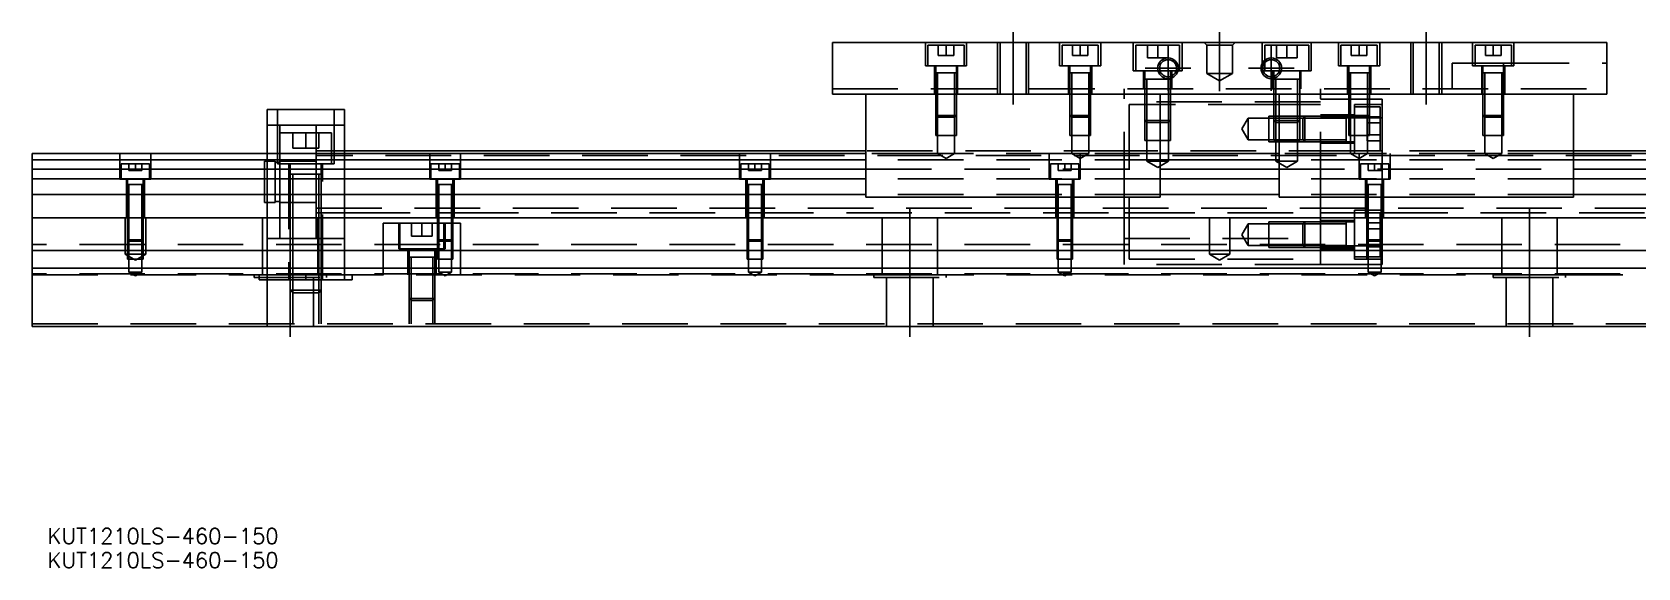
# Model space of a CAD drawing. Extents: x -12 to 640, y -269 to 102.
# Drawn here: x 0 to 311, y -269.3 to -165.6 of the extents above; entities that cross this region are included whole.
import ezdxf

# ---------------------------------------------------------------- set-up
doc = ezdxf.new("R2010")
doc.units = 0
doc.linetypes.add('CENTER', pattern=[50.8, 31.75, -6.35, 6.35, -6.35])
doc.linetypes.add('DASHED', pattern=[19.05, 12.7, -6.35])
doc.layers.get('0').update_dxf_attribs({"linetype": 'CONTINUOUS'})
doc.layers.add('CENTER', color=1, linetype='CENTER')
doc.styles.get("Standard").update_dxf_attribs({"font": 'txt.shx', "height": 3, "bigfont": 'bigfont.shx'})

# ---------------------------------------------------------------- blocks, each defined once
blk = doc.blocks.new('*U2')
at = {"color": 7, "linetype": 'CONTINUOUS'}
blk.add_text('KUT1210LS-460-150', height=3, dxfattribs=at).set_placement((3, -269.33))
blk = doc.blocks.new('*U3')
at = {"color": 7, "linetype": 'CONTINUOUS'}
blk.add_text('KUT1210LS-460-150', height=3, dxfattribs=at).set_placement((3, -264.66))

msp = doc.modelspace()

# ---------------------------------------------------------------- linework, layer by layer
at = {"color": 7, "linetype": 'CONTINUOUS'}
for p, q in [((155, -167.55), (305, -167.55)), ((155, -167.55), (155, -177.55)), ((305, -167.55), (305, -177.55)), ((155, -177.55), (305, -177.55)), ((161.5, -197.55), (161.5, -177.55)), ((218.5, -197.55), (218.5, -177.55)), ((241.5, -197.55), (241.5, -177.55)), ((298.5, -197.55), (298.5, -177.55)), ((45.5, -180.55), (45.5, -189.05)), ((45.5, -180.55), (60.5, -180.55)), ((60.5, -180.55), (60.5, -189.05)), ((161.5, -189.05), (0, -189.05)), ((0, -189.05), (0, -190.3)), ((161.5, -188.55), (60.5, -188.55)), ((241.5, -189.05), (218.5, -189.05)), ((405, -188.55), (298.5, -188.55)), ((460, -189.05), (298.5, -189.05)), ((161.5, -190.3), (0, -190.3)), ((0, -190.3), (0, -192.08)), ((0, -192.08), (161.5, -192.08)), ((0, -192.08), (0, -193.97)), ((241.5, -190.3), (218.5, -190.3)), ((218.5, -192.08), (241.5, -192.08)), ((460, -190.3), (298.5, -190.3)), ((298.5, -192.08), (460, -192.08)), ((161.5, -193.97), (0, -193.97)), ((0, -193.97), (0, -197.03)), ((241.5, -193.97), (218.5, -193.97)), ((460, -193.97), (298.5, -193.97)), ((0, -197.03), (0, -201.55)), ((161.5, -197.03), (0, -197.03)), ((161.5, -197.55), (218.5, -197.55)), ((241.5, -197.03), (218.5, -197.03)), ((241.5, -197.55), (298.5, -197.55)), ((460, -197.03), (298.5, -197.03)), ((0, -207.85), (0, -201.55)), ((0, -201.55), (460, -201.55)), ((460, -207.85), (0, -207.85)), ((0, -211.25), (0, -207.85)), ((460, -211.25), (0, -211.25)), ((0, -222.55), (0, -211.25)), ((0, -222.55), (460, -222.55))]:
    msp.add_line(p, q, dxfattribs=at)
at = {"color": 3, "linetype": 'DASHED'}
for p, q in [((173, -167.55), (173, -172.05)), ((181, -172.05), (181, -167.55)), ((187, -167.55), (187, -177.55)), ((187.5, -167.55), (187.5, -177.55)), ((192.5, -177.55), (192.5, -167.55)), ((193, -177.55), (193, -167.55)), ((199, -167.55), (199, -172.05)), ((207, -172.05), (207, -167.55)), ((213.25, -167.55), (213.25, -173.05)), ((222.75, -173.05), (222.75, -167.55)), ((227.5, -168.05), (227, -167.55)), ((232.5, -168.05), (233, -167.55)), ((238.25, -167.55), (238.25, -173.05)), ((247.75, -173.05), (247.75, -167.55)), ((253, -167.55), (253, -172.05)), ((261, -172.05), (261, -167.55)), ((267, -167.55), (267, -177.55)), ((267.5, -167.55), (267.5, -177.55)), ((272.5, -177.55), (272.5, -167.55)), ((273, -177.55), (273, -167.55)), ((279, -167.55), (279, -172.05)), ((287, -172.05), (287, -167.55)), ((180.5, -168.05), (173.5, -168.05)), ((173.5, -168.05), (173.5, -172.05)), ((175.5, -168.05), (175.5, -170.05)), ((175.5, -170.05), (177, -170.05)), ((177, -168.05), (177, -170.05)), ((177, -170.05), (178.5, -170.05)), ((178.5, -168.05), (178.5, -170.05)), ((180.5, -172.05), (180.5, -168.05)), ((206.5, -168.05), (199.5, -168.05)), ((199.5, -168.05), (199.5, -172.05)), ((201.5, -168.05), (201.5, -170.05)), ((201.5, -170.05), (203, -170.05)), ((203, -168.05), (203, -170.05)), ((203, -170.05), (204.5, -170.05)), ((204.5, -168.05), (204.5, -170.05)), ((206.5, -172.05), (206.5, -168.05)), ((222.25, -168.05), (213.75, -168.05)), ((213.75, -168.05), (213.75, -173.05)), ((216, -168.05), (216, -170.55)), ((216, -170.55), (218, -170.55)), ((218, -168.05), (218, -170.55)), ((218, -170.55), (220, -170.55)), ((220, -168.05), (220, -170.55)), ((222.25, -173.05), (222.25, -168.05)), ((227.5, -168.05), (227.5, -173.55)), ((227.5, -168.05), (232.5, -168.05)), ((232.5, -173.55), (232.5, -168.05)), ((247.25, -168.05), (238.75, -168.05)), ((238.75, -168.05), (238.75, -170.99)), ((238.75, -170.99), (238.75, -171.47)), ((241, -168.05), (241, -170.55)), ((241, -170.55), (243, -170.55)), ((243, -168.05), (243, -170.55)), ((243, -170.55), (245, -170.55)), ((245, -168.05), (245, -170.55)), ((247.25, -173.05), (247.25, -168.05)), ((260.5, -168.05), (253.5, -168.05)), ((253.5, -168.05), (253.5, -172.05)), ((255.5, -168.05), (255.5, -170.05)), ((255.5, -170.05), (257, -170.05)), ((257, -168.05), (257, -170.05)), ((257, -170.05), (258.5, -170.05)), ((258.5, -168.05), (258.5, -170.05)), ((260.5, -172.05), (260.5, -168.05)), ((286.5, -168.05), (279.5, -168.05)), ((279.5, -168.05), (279.5, -172.05)), ((281.5, -168.05), (281.5, -170.05)), ((281.5, -170.05), (283, -170.05)), ((283, -168.05), (283, -170.05)), ((283, -170.05), (284.5, -170.05)), ((284.5, -168.05), (284.5, -170.05)), ((286.5, -172.05), (286.5, -168.05)), ((173, -172.05), (181, -172.05)), ((174.75, -172.05), (174.75, -177.55)), ((175, -172.05), (175, -173.45)), ((175, -173.44), (175, -173.45)), ((179, -173.45), (175, -173.45)), ((175, -173.45), (175, -177.55)), ((175, -173.45), (175, -173.46)), ((175.35, -173.45), (175.35, -177.55)), ((178.65, -177.55), (178.65, -173.45)), ((179, -173.45), (179, -172.05)), ((179, -177.55), (179, -173.45)), ((179.25, -177.55), (179.25, -172.05)), ((199, -172.05), (207, -172.05)), ((200.75, -172.05), (200.75, -177.55)), ((201, -172.05), (201, -173.45)), ((201, -173.44), (201, -173.45)), ((201, -173.45), (201.22, -173.45)), ((201.22, -173.45), (201, -173.45)), ((201, -173.45), (201, -173.46)), ((201, -173.45), (201, -177.55)), ((204.78, -173.45), (201.22, -173.45)), ((201.35, -173.45), (201.35, -177.55)), ((204.65, -177.55), (204.65, -173.45)), ((204.78, -173.45), (205, -173.45)), ((205, -173.45), (204.78, -173.45)), ((205, -173.45), (205, -172.05)), ((205, -173.45), (205, -173.44)), ((205, -173.46), (205, -173.45)), ((205, -177.55), (205, -173.45)), ((205.25, -177.55), (205.25, -172.05)), ((213.25, -173.05), (222.75, -173.05)), ((215.25, -173.05), (215.25, -176.55)), ((215.5, -173.05), (215.5, -174.65)), ((220.5, -174.12), (220.5, -173.05)), ((220.5, -174.49), (220.5, -174.12)), ((220.75, -176.55), (220.75, -173.05)), ((232.5, -173.55), (227.5, -173.55)), ((227.5, -173.55), (230, -174.99)), ((230, -174.99), (232.5, -173.55)), ((238.25, -173.05), (247.75, -173.05)), ((238.75, -171.47), (238.75, -173.05)), ((240.25, -173.05), (240.25, -176.55)), ((240.5, -173.05), (240.5, -174.12)), ((240.5, -174.12), (240.5, -174.49)), ((245.5, -174.65), (245.5, -173.05)), ((245.75, -176.55), (245.75, -173.05)), ((253, -172.05), (261, -172.05)), ((254.75, -172.05), (254.75, -177.55)), ((255, -172.05), (255, -173.45)), ((255, -173.44), (255, -173.45)), ((255, -173.45), (255.22, -173.45)), ((255.22, -173.45), (255, -173.45)), ((255, -173.45), (255, -173.46)), ((255, -173.45), (255, -177.55)), ((258.78, -173.45), (255.22, -173.45)), ((255.35, -173.45), (255.35, -177.55)), ((258.65, -177.55), (258.65, -173.45)), ((258.78, -173.45), (259, -173.45)), ((259, -173.45), (258.78, -173.45)), ((259, -173.45), (259, -172.05)), ((259, -173.45), (259, -173.44)), ((259, -173.46), (259, -173.45)), ((259, -177.55), (259, -173.45)), ((259.25, -177.55), (259.25, -172.05)), ((275, -171.55), (275, -176.55)), ((285, -171.55), (275, -171.55)), ((279, -172.05), (287, -172.05)), ((280.75, -172.05), (280.75, -177.55)), ((281, -172.05), (281, -173.45)), ((281, -173.44), (281, -173.45)), ((281, -173.45), (281.22, -173.45)), ((281.22, -173.45), (281, -173.45)), ((281, -173.45), (281, -173.46)), ((281, -173.45), (281, -177.55)), ((284.78, -173.45), (281.22, -173.45)), ((281.35, -173.45), (281.35, -177.55)), ((284.65, -177.55), (284.65, -173.45)), ((284.78, -173.45), (285, -173.45)), ((285, -173.45), (284.78, -173.45)), ((285, -171.55), (305, -171.55)), ((285, -172.05), (285, -171.55)), ((285, -171.55), (285, -172.05)), ((285, -173.45), (285, -172.05)), ((285, -173.45), (285, -173.44)), ((285, -173.46), (285, -173.45)), ((285, -177.55), (285, -173.45)), ((285.25, -177.55), (285.25, -172.05)), ((155, -176.55), (305, -176.55)), ((211.5, -177.55), (211.5, -176.55)), ((215.5, -174.65), (215.76, -174.65)), ((215.76, -174.65), (215.5, -174.65)), ((215.5, -174.65), (215.5, -174.66)), ((215.5, -174.65), (215.5, -174.65)), ((215.5, -174.65), (215.5, -176.55)), ((215.5, -176.55), (215.5, -177.55)), ((215.5, -176.55), (215.5, -177.55)), ((220.01, -174.65), (215.76, -174.65)), ((215.9, -174.65), (215.9, -176.55)), ((215.9, -176.55), (215.9, -177.55)), ((220.24, -174.65), (220.01, -174.65)), ((220.1, -176.55), (220.1, -174.65)), ((220.1, -177.55), (220.1, -176.55)), ((220.24, -174.65), (220.5, -174.65)), ((220.5, -174.65), (220.24, -174.65)), ((220.5, -174.65), (220.5, -174.49)), ((220.5, -174.66), (220.5, -174.65)), ((220.5, -176.55), (220.5, -174.65)), ((220.5, -174.65), (220.5, -174.65)), ((220.5, -177.55), (220.5, -176.55)), ((220.5, -177.55), (220.5, -176.55)), ((240.5, -174.49), (240.5, -174.65)), ((240.5, -174.65), (240.76, -174.65)), ((240.76, -174.65), (240.5, -174.65)), ((240.5, -174.65), (240.5, -174.66)), ((240.5, -174.65), (240.5, -174.65)), ((240.5, -174.65), (240.5, -176.55)), ((240.5, -176.55), (240.5, -177.55)), ((240.5, -176.55), (240.5, -177.55)), ((245.24, -174.65), (240.76, -174.65)), ((240.9, -174.65), (240.9, -176.55)), ((240.9, -176.55), (240.9, -177.55)), ((245.1, -176.55), (245.1, -174.65)), ((245.1, -177.55), (245.1, -176.55)), ((245.24, -174.65), (245.5, -174.65)), ((245.5, -174.65), (245.24, -174.65)), ((245.5, -174.66), (245.5, -174.65)), ((245.5, -176.55), (245.5, -174.65)), ((245.5, -174.65), (245.5, -174.65)), ((245.5, -177.55), (245.5, -176.55)), ((245.5, -177.55), (245.5, -176.55)), ((249.5, -177.55), (249.5, -176.55)), ((175, -177.55), (175, -181.7)), ((175, -177.55), (175, -181.7)), ((175.35, -177.55), (175.35, -182.05)), ((178.65, -182.05), (178.65, -177.55)), ((179, -181.7), (179, -177.55)), ((179, -181.7), (179, -177.55)), ((201, -177.55), (201, -181.7)), ((201, -177.55), (201, -181.7)), ((201.35, -177.55), (201.35, -182.05)), ((204.65, -182.05), (204.65, -177.55)), ((205, -181.7), (205, -177.55)), ((205, -181.7), (205, -177.55)), ((211.5, -197.55), (211.5, -177.55)), ((249.5, -179.05), (211.5, -179.05)), ((212.5, -179.55), (212.5, -197.55)), ((215.5, -179.55), (212.5, -179.55)), ((215.5, -177.55), (215.5, -182.65)), ((215.5, -177.55), (215.5, -182.65)), ((215.9, -179.55), (215.5, -179.55)), ((215.9, -177.55), (215.9, -183.05)), ((218.5, -179.55), (215.9, -179.55)), ((220.1, -179.55), (218.5, -179.55)), ((220.1, -183.05), (220.1, -177.55)), ((220.5, -179.55), (220.1, -179.55)), ((220.5, -182.65), (220.5, -177.55)), ((220.5, -182.65), (220.5, -177.55)), ((240.5, -179.55), (220.5, -179.55)), ((240.5, -177.55), (240.5, -182.65)), ((240.5, -177.55), (240.5, -182.65)), ((240.9, -179.55), (240.5, -179.55)), ((240.9, -177.55), (240.9, -183.05)), ((241.5, -179.55), (240.9, -179.55)), ((245.1, -179.55), (241.5, -179.55)), ((245.1, -183.05), (245.1, -177.55)), ((245.5, -179.55), (245.1, -179.55)), ((245.5, -182.65), (245.5, -177.55)), ((245.5, -182.65), (245.5, -177.55)), ((249.5, -179.55), (245.5, -179.55)), ((249.5, -197.55), (249.5, -177.55)), ((255, -178.55), (249.5, -178.55)), ((255, -177.55), (255, -181.7)), ((255, -177.55), (255, -181.7)), ((255.35, -178.55), (255, -178.55)), ((255.35, -177.55), (255.35, -182.05)), ((258.65, -178.55), (255.35, -178.55)), ((256.1, -179.55), (256.1, -189.05)), ((261.5, -179.55), (256.1, -179.55)), ((258.65, -180.05), (256.1, -180.05)), ((258.65, -182.05), (258.65, -177.55)), ((259, -178.55), (258.65, -178.55)), ((259, -180.05), (258.65, -180.05)), ((259, -181.7), (259, -177.55)), ((259, -181.7), (259, -177.55)), ((261.5, -178.55), (259, -178.55)), ((261.1, -180.05), (259, -180.05)), ((261.1, -188.55), (261.1, -180.05)), ((261.5, -178.55), (261.5, -182.18)), ((281, -177.55), (281, -181.7)), ((281, -177.55), (281, -181.7)), ((281.35, -177.55), (281.35, -182.05)), ((284.65, -182.05), (284.65, -177.55)), ((285, -181.7), (285, -177.55)), ((285, -181.7), (285, -177.55)), ((47.5, -180.55), (47.5, -191.05)), ((58.5, -191.05), (58.5, -180.55)), ((175, -181.7), (179, -181.7)), ((175, -181.7), (175, -185.55)), ((175, -181.7), (175.35, -182.05)), ((178.65, -182.05), (175.35, -182.05)), ((175.35, -182.05), (175.35, -185.55)), ((178.65, -182.05), (179, -181.7)), ((178.65, -185.55), (178.65, -182.05)), ((179, -185.55), (179, -181.7)), ((201, -181.7), (205, -181.7)), ((201, -181.7), (201, -185.55)), ((201, -181.7), (201.35, -182.05)), ((204.65, -182.05), (201.35, -182.05)), ((201.35, -182.05), (201.35, -185.55)), ((204.65, -182.05), (205, -181.7)), ((204.65, -185.55), (204.65, -182.05)), ((205, -185.55), (205, -181.7)), ((215.5, -182.65), (218.5, -182.65)), ((215.5, -182.65), (215.5, -186.55)), ((215.5, -182.65), (215.9, -183.05)), ((218.5, -183.05), (215.9, -183.05)), ((215.9, -183.05), (215.9, -186.55)), ((218.5, -182.65), (220.5, -182.65)), ((220.1, -183.05), (218.5, -183.05)), ((220.1, -183.05), (220.5, -182.65)), ((220.1, -186.55), (220.1, -183.05)), ((220.5, -186.55), (220.5, -182.65)), ((235.5, -182.2), (234.29, -184.3)), ((235.5, -186.4), (235.5, -182.2)), ((239.5, -182.2), (235.5, -182.2)), ((239.5, -181.8), (239.5, -186.8)), ((240.5, -181.8), (239.5, -181.8)), ((246.1, -182.2), (239.5, -182.2)), ((240.9, -181.8), (240.5, -181.8)), ((240.5, -182.65), (241.5, -182.65)), ((240.5, -182.65), (240.5, -186.55)), ((240.5, -182.65), (240.9, -183.05)), ((241.5, -181.8), (240.9, -181.8)), ((241.5, -183.05), (240.9, -183.05)), ((240.9, -183.05), (240.9, -186.55)), ((245.1, -181.8), (241.5, -181.8)), ((241.5, -182.65), (245.5, -182.65)), ((245.1, -183.05), (241.5, -183.05)), ((245.5, -181.8), (245.1, -181.8)), ((245.1, -183.05), (245.5, -182.65)), ((245.1, -186.55), (245.1, -183.05)), ((246.5, -181.8), (245.5, -181.8)), ((245.5, -186.55), (245.5, -182.65)), ((246.5, -181.8), (246.1, -182.2)), ((246.1, -186.4), (246.1, -182.2)), ((249.5, -182.2), (246.1, -182.2)), ((246.5, -181.8), (246.5, -186.8)), ((249.5, -181.8), (246.5, -181.8)), ((249.5, -181.8), (246.5, -181.8)), ((256.1, -181.55), (249.5, -181.55)), ((254.5, -181.8), (249.5, -181.8)), ((255, -182.18), (249.5, -182.18)), ((254.5, -182.2), (249.5, -182.2)), ((254.5, -182.2), (254.5, -181.8)), ((254.5, -182.06), (254.5, -181.8)), ((254.5, -181.8), (254.5, -182.06)), ((254.5, -182.06), (254.5, -181.8)), ((255, -181.8), (254.5, -181.8)), ((254.5, -184.15), (254.5, -182.06)), ((255, -181.7), (259, -181.7)), ((255, -181.7), (255, -185.55)), ((255, -181.7), (255.35, -182.05)), ((255.1, -181.8), (255, -181.8)), ((259, -182.18), (255, -182.18)), ((255.35, -181.8), (255.1, -181.8)), ((256.1, -181.8), (255.35, -181.8)), ((258.65, -182.05), (255.35, -182.05)), ((255.35, -182.05), (255.35, -185.55)), ((258.6, -181.99), (258.6, -183.15)), ((261.1, -181.99), (258.6, -181.99)), ((258.6, -183.15), (258.6, -185.45)), ((261.1, -183.15), (258.6, -183.15)), ((258.65, -182.05), (259, -181.7)), ((258.65, -185.55), (258.65, -182.05)), ((259, -185.55), (259, -181.7)), ((261.5, -182.18), (259, -182.18)), ((261.5, -182.18), (261.5, -207.85)), ((281, -181.7), (285, -181.7)), ((281, -181.7), (281, -185.55)), ((281, -181.7), (281.35, -182.05)), ((284.65, -182.05), (281.35, -182.05)), ((281.35, -182.05), (281.35, -185.55)), ((284.65, -182.05), (285, -181.7)), ((284.65, -185.55), (284.65, -182.05)), ((285, -185.55), (285, -181.7)), ((48, -183.55), (45.5, -183.55)), ((48, -185.05), (48, -183.55)), ((55, -183.55), (48, -183.55)), ((58, -185.05), (48, -185.05)), ((48, -185.05), (48, -189.05)), ((50.5, -185.05), (50.5, -188.05)), ((53, -185.05), (53, -188.05)), ((55, -185.05), (55, -183.55)), ((60.5, -183.55), (55, -183.55)), ((55, -189.05), (55, -185.05)), ((55.5, -185.05), (55.5, -188.05)), ((58, -189.05), (58, -185.05)), ((175, -185.55), (179, -185.55)), ((175.35, -185.55), (175.35, -189.05)), ((178.65, -189.05), (178.65, -185.55)), ((201, -185.55), (205, -185.55)), ((201.35, -185.55), (201.35, -189.05)), ((204.65, -189.05), (204.65, -185.55)), ((215.5, -186.55), (220.5, -186.55)), ((215.9, -186.55), (215.9, -190.55)), ((220.1, -190.55), (220.1, -186.55)), ((234.29, -184.3), (235.5, -186.4)), ((235.5, -186.4), (239.5, -186.4)), ((239.5, -186.4), (246.1, -186.4)), ((240.5, -186.55), (245.5, -186.55)), ((240.9, -186.55), (240.9, -190.55)), ((245.1, -190.55), (245.1, -186.55)), ((246.1, -186.4), (246.5, -186.8)), ((246.1, -186.4), (249.5, -186.4)), ((249.5, -186.4), (254.5, -186.4)), ((254.5, -186.54), (254.5, -184.15)), ((254.5, -186.8), (254.5, -186.4)), ((254.5, -186.8), (254.5, -186.54)), ((255, -185.55), (259, -185.55)), ((255.35, -185.55), (255.35, -189.05)), ((258.6, -185.45), (258.6, -186.61)), ((261.1, -185.45), (258.6, -185.45)), ((258.65, -189.05), (258.65, -185.55)), ((281, -185.55), (285, -185.55)), ((281.35, -185.55), (281.35, -189.05)), ((284.65, -189.05), (284.65, -185.55)), ((17, -189.05), (17, -194.05)), ((23, -194.05), (23, -189.05)), ((45.5, -189.05), (45.5, -201.55)), ((48, -189.05), (48, -191.05)), ((50.5, -188.05), (53, -188.05)), ((53, -188.05), (55.5, -188.05)), ((58, -188.55), (55, -188.55)), ((55, -191.05), (55, -189.05)), ((405, -189.43), (55, -189.43)), ((60.5, -188.55), (58, -188.55)), ((58, -191.05), (58, -189.05)), ((60.5, -189.05), (60.5, -201.55)), ((77, -189.05), (77, -194.05)), ((83, -194.05), (83, -189.05)), ((137, -189.05), (137, -194.05)), ((143, -194.05), (143, -189.05)), ((212.5, -188.55), (161.5, -188.55)), ((175.35, -189.05), (161.5, -189.05)), ((178.65, -189.05), (175.35, -189.05)), ((175.35, -189.05), (177, -190)), ((177, -190), (178.65, -189.05)), ((201.35, -189.05), (178.65, -189.05)), ((197, -189.05), (197, -194.05)), ((204.65, -189.05), (201.35, -189.05)), ((201.35, -189.05), (203, -190)), ((203, -190), (204.65, -189.05)), ((203, -194.05), (203, -189.05)), ((218.5, -189.05), (204.65, -189.05)), ((256.1, -188.55), (212.5, -188.55)), ((239.5, -186.8), (246.5, -186.8)), ((255.35, -189.05), (241.5, -189.05)), ((246.5, -186.8), (249.5, -186.8)), ((246.5, -186.8), (249.5, -186.8)), ((249.5, -186.8), (254.5, -186.8)), ((249.5, -187.05), (256.1, -187.05)), ((254.5, -186.8), (256.1, -186.8)), ((258.65, -189.05), (255.35, -189.05)), ((255.35, -189.05), (257, -190)), ((256.1, -188.55), (261.1, -188.55)), ((257, -190), (258.65, -189.05)), ((257, -189.05), (257, -194.05)), ((261.1, -186.61), (258.6, -186.61)), ((281.35, -189.05), (258.65, -189.05)), ((261.5, -188.55), (261.1, -188.55)), ((298.5, -188.55), (261.5, -188.55)), ((263, -194.05), (263, -189.05)), ((284.65, -189.05), (281.35, -189.05)), ((281.35, -189.05), (283, -190)), ((283, -190), (284.65, -189.05)), ((298.5, -189.05), (284.65, -189.05)), ((22.75, -191.05), (17.25, -191.05)), ((17.25, -191.05), (17.25, -194.05)), ((18.75, -191.05), (18.75, -192.35)), ((18.75, -192.35), (20, -192.35)), ((20, -191.05), (20, -192.35)), ((20, -192.35), (21.25, -192.35)), ((21.25, -191.05), (21.25, -192.35)), ((22.75, -194.05), (22.75, -191.05)), ((45, -194.55), (45, -190.55)), ((45.5, -190.55), (45, -190.55)), ((47.1, -190.55), (45.5, -190.55)), ((47.1, -194.55), (47.1, -190.55)), ((48, -190.75), (47.1, -190.75)), ((47.5, -191.05), (58.5, -191.05)), ((55, -190.55), (48, -190.55)), ((48, -194.55), (48, -191.05)), ((49.75, -191.05), (49.75, -213.55)), ((50, -191.05), (50, -193.05)), ((55, -193.05), (55, -191.05)), ((56, -193.05), (56, -191.05)), ((56.25, -213.55), (56.25, -191.05)), ((82.75, -191.05), (77.25, -191.05)), ((77.25, -191.05), (77.25, -194.05)), ((78.75, -191.05), (78.75, -192.35)), ((78.75, -192.35), (80, -192.35)), ((80, -191.05), (80, -192.35)), ((80, -192.35), (81.25, -192.35)), ((81.25, -191.05), (81.25, -192.35)), ((82.75, -194.05), (82.75, -191.05)), ((142.75, -191.05), (137.25, -191.05)), ((137.25, -191.05), (137.25, -194.05)), ((138.75, -191.05), (138.75, -192.35)), ((138.75, -192.35), (140, -192.35)), ((140, -191.05), (140, -192.35)), ((140, -192.35), (141.25, -192.35)), ((141.25, -191.05), (141.25, -192.35)), ((142.75, -194.05), (142.75, -191.05)), ((218.5, -190.3), (161.5, -190.3)), ((161.5, -192.08), (218.5, -192.08)), ((202.75, -191.05), (197.25, -191.05)), ((197.25, -191.05), (197.25, -194.05)), ((198.75, -191.05), (198.75, -192.35)), ((198.75, -192.35), (200, -192.35)), ((200, -191.05), (200, -192.35)), ((200, -192.35), (201.25, -192.35)), ((201.25, -191.05), (201.25, -192.35)), ((202.75, -194.05), (202.75, -191.05)), ((220.1, -190.55), (215.9, -190.55)), ((215.9, -190.55), (218, -191.76)), ((218, -191.76), (220.1, -190.55)), ((245.1, -190.55), (240.9, -190.55)), ((240.9, -190.55), (243, -191.76)), ((298.5, -190.3), (241.5, -190.3)), ((241.5, -192.08), (298.5, -192.08)), ((243, -191.76), (245.1, -190.55)), ((262.75, -191.05), (257.25, -191.05)), ((257.25, -191.05), (257.25, -194.05)), ((258.75, -191.05), (258.75, -192.35)), ((258.75, -192.35), (260, -192.35)), ((260, -191.05), (260, -192.35)), ((260, -192.35), (261.25, -192.35)), ((261.25, -191.05), (261.25, -192.35)), ((262.75, -194.05), (262.75, -191.05)), ((17, -194.05), (23, -194.05)), ((18.25, -194.05), (18.25, -201.55)), ((18.5, -194.05), (18.5, -195.05)), ((18.5, -195.04), (18.5, -195.05)), ((21.5, -195.05), (18.5, -195.05)), ((18.5, -195.05), (18.5, -195.06)), ((18.5, -195.05), (18.5, -201.55)), ((18.75, -195.05), (18.75, -201.55)), ((21.25, -201.55), (21.25, -195.05)), ((21.5, -195.05), (21.5, -194.05)), ((21.5, -201.55), (21.5, -195.05)), ((21.75, -201.55), (21.75, -194.05)), ((45, -198.55), (45, -194.55)), ((47.1, -198.55), (47.1, -194.55)), ((48, -201.55), (48, -194.55)), ((50, -193.04), (50, -193.05)), ((50, -193.05), (50.35, -193.05)), ((50.35, -193.05), (50, -193.05)), ((50, -193.05), (50, -201.55)), ((50, -193.05), (50, -193.06)), ((55.65, -193.05), (50.35, -193.05)), ((50.5, -193.05), (50.5, -201.55)), ((55, -194.55), (55, -193.05)), ((55, -201.55), (55, -194.55)), ((55.5, -201.55), (55.5, -193.05)), ((55.65, -193.05), (56, -193.05)), ((56, -193.05), (55.65, -193.05)), ((56, -193.05), (56, -193.04)), ((56, -201.55), (56, -193.05)), ((56, -193.06), (56, -193.05)), ((77, -194.05), (83, -194.05)), ((78.25, -194.05), (78.25, -201.55)), ((78.5, -194.05), (78.5, -195.05)), ((78.5, -195.04), (78.5, -195.05)), ((81.5, -195.05), (78.5, -195.05)), ((78.5, -195.05), (78.5, -195.06)), ((78.5, -195.05), (78.5, -201.55)), ((78.75, -195.05), (78.75, -201.55)), ((81.25, -201.55), (81.25, -195.05)), ((81.5, -195.05), (81.5, -194.05)), ((81.5, -201.55), (81.5, -195.05)), ((81.75, -201.55), (81.75, -194.05)), ((137, -194.05), (143, -194.05)), ((138.25, -194.05), (138.25, -201.55)), ((138.5, -194.05), (138.5, -195.05)), ((138.5, -195.04), (138.5, -195.05)), ((141.5, -195.05), (138.5, -195.05)), ((138.5, -195.05), (138.5, -195.06)), ((138.5, -195.05), (138.5, -201.55)), ((138.75, -195.05), (138.75, -201.55)), ((141.25, -201.55), (141.25, -195.05)), ((141.5, -195.05), (141.5, -194.05)), ((141.5, -201.55), (141.5, -195.05)), ((141.75, -201.55), (141.75, -194.05)), ((218.5, -193.97), (161.5, -193.97)), ((197, -194.05), (203, -194.05)), ((198.25, -194.05), (198.25, -201.55)), ((198.5, -194.05), (198.5, -195.05)), ((198.5, -195.04), (198.5, -195.05)), ((201.5, -195.05), (198.5, -195.05)), ((198.5, -195.05), (198.5, -195.06)), ((198.5, -195.05), (198.5, -201.55)), ((198.75, -195.05), (198.75, -201.55)), ((201.25, -201.55), (201.25, -195.05)), ((201.5, -195.05), (201.5, -194.05)), ((201.5, -201.55), (201.5, -195.05)), ((201.75, -201.55), (201.75, -194.05)), ((298.5, -193.97), (241.5, -193.97)), ((257, -194.05), (263, -194.05)), ((258.25, -194.05), (258.25, -201.55)), ((258.5, -194.05), (258.5, -195.05)), ((258.5, -195.04), (258.5, -195.05)), ((261.5, -195.05), (258.5, -195.05)), ((258.5, -195.05), (258.5, -195.06)), ((258.5, -195.05), (258.5, -201.55)), ((258.75, -195.05), (258.75, -201.55)), ((261.25, -201.55), (261.25, -195.05)), ((261.5, -195.05), (261.5, -194.05)), ((261.5, -201.55), (261.5, -195.05)), ((261.75, -201.55), (261.75, -194.05)), ((45, -198.55), (45.5, -198.55)), ((45.5, -198.55), (47.1, -198.55)), ((47.1, -198.35), (48, -198.35)), ((48, -198.55), (50, -198.55)), ((50, -198.55), (50.5, -198.55)), ((50.5, -198.55), (55, -198.55)), ((218.5, -197.03), (161.5, -197.03)), ((211.5, -201.55), (211.5, -197.55)), ((212.5, -197.55), (212.5, -201.55)), ((298.5, -197.03), (241.5, -197.03)), ((249.5, -201.55), (249.5, -197.55)), ((18, -201.55), (18, -208.55)), ((18.5, -201.55), (18.5, -205.8)), ((18.5, -201.55), (18.5, -205.8)), ((18.75, -201.55), (18.75, -206.05)), ((21.25, -206.05), (21.25, -201.55)), ((21.5, -205.8), (21.5, -201.55)), ((21.5, -205.8), (21.5, -201.55)), ((22, -208.55), (22, -201.55)), ((44.64, -212.55), (44.64, -201.55)), ((45.5, -201.55), (45.5, -207.85)), ((48, -205.55), (48, -201.55)), ((50, -201.55), (50, -207.85)), ((50.5, -201.55), (50.5, -207.85)), ((55, -199.68), (405, -199.68)), ((55, -200.55), (55.5, -200.55)), ((55, -205.55), (55, -201.55)), ((55.36, -201.55), (55.36, -212.55)), ((55.5, -200.55), (56, -200.55)), ((55.5, -207.85), (55.5, -201.55)), ((56, -200.55), (60.5, -200.55)), ((56, -207.85), (56, -201.55)), ((60.5, -200.55), (78.5, -200.55)), ((60.5, -201.55), (60.5, -207.85)), ((78.5, -200.55), (78.75, -200.55)), ((78.5, -201.55), (78.5, -205.8)), ((78.5, -201.55), (78.5, -205.8)), ((78.75, -200.55), (81.25, -200.55)), ((78.75, -201.55), (78.75, -206.05)), ((81.25, -200.55), (81.5, -200.55)), ((81.25, -206.05), (81.25, -201.55)), ((81.5, -200.55), (211.5, -200.55)), ((81.5, -205.8), (81.5, -201.55)), ((81.5, -205.8), (81.5, -201.55)), ((138.5, -201.55), (138.5, -205.8)), ((138.5, -201.55), (138.5, -205.8)), ((138.75, -201.55), (138.75, -206.05)), ((141.25, -206.05), (141.25, -201.55)), ((141.5, -205.8), (141.5, -201.55)), ((141.5, -205.8), (141.5, -201.55)), ((164.64, -212.55), (164.64, -201.55)), ((175.36, -201.55), (175.36, -212.55)), ((198.5, -201.55), (198.5, -205.8)), ((198.5, -201.55), (198.5, -205.8)), ((198.75, -201.55), (198.75, -206.05)), ((201.25, -206.05), (201.25, -201.55)), ((201.5, -205.8), (201.5, -201.55)), ((201.5, -205.8), (201.5, -201.55)), ((211.5, -200.55), (212.5, -200.55)), ((211.5, -205.55), (211.5, -201.55)), ((212.5, -200.55), (249.5, -200.55)), ((212.5, -200.55), (249.5, -200.55)), ((212.5, -201.55), (212.5, -207.85)), ((228, -201.55), (228, -208.55)), ((232, -208.55), (232, -201.55)), ((249.5, -200.55), (256.1, -200.55)), ((249.5, -200.55), (256.1, -200.55)), ((249.5, -205.55), (249.5, -201.55)), ((256.1, -202.05), (249.5, -202.05)), ((256.1, -200.05), (256.1, -209.55)), ((261.5, -200.05), (256.1, -200.05)), ((258.5, -200.55), (256.1, -200.55)), ((258.75, -200.55), (258.5, -200.55)), ((258.5, -201.55), (258.5, -205.8)), ((258.5, -201.55), (258.5, -205.8)), ((261.1, -200.55), (258.75, -200.55)), ((258.75, -201.55), (258.75, -206.05)), ((261.1, -201.55), (261.1, -200.55)), ((261.1, -200.55), (261.25, -200.55)), ((261.1, -200.55), (261.25, -200.55)), ((261.1, -206.05), (261.1, -201.55)), ((261.25, -200.55), (261.5, -200.55)), ((261.25, -200.55), (261.5, -200.55)), ((261.25, -206.05), (261.25, -201.55)), ((261.5, -200.55), (405, -200.55)), ((261.5, -205.8), (261.5, -201.55)), ((261.5, -205.8), (261.5, -201.55)), ((284.64, -212.55), (284.64, -201.55)), ((295.36, -201.55), (295.36, -212.55)), ((68, -202.55), (68, -207.85)), ((68, -202.55), (78.5, -202.55)), ((71, -202.55), (71, -207.55)), ((71.25, -202.55), (71.25, -207.55)), ((73.5, -202.55), (73.5, -205.05)), ((73.5, -205.05), (75.5, -205.05)), ((75.5, -202.55), (75.5, -205.05)), ((75.5, -205.05), (77.5, -205.05)), ((77.5, -202.55), (77.5, -205.05)), ((78.5, -202.55), (78.75, -202.55)), ((78.75, -202.55), (81.25, -202.55)), ((79.75, -206.05), (79.75, -202.55)), ((80, -207.55), (80, -202.55)), ((81.25, -202.55), (81.5, -202.55)), ((81.5, -202.55), (83, -202.55)), ((83, -202.55), (83, -207.85)), ((235.5, -202.7), (234.29, -204.8)), ((234.29, -204.8), (235.5, -206.9)), ((235.5, -206.9), (235.5, -202.7)), ((239.5, -202.7), (235.5, -202.7)), ((239.5, -202.3), (239.5, -207.3)), ((246.5, -202.3), (239.5, -202.3)), ((246.1, -202.7), (239.5, -202.7)), ((246.5, -202.3), (246.1, -202.7)), ((246.1, -206.9), (246.1, -202.7)), ((249.5, -202.7), (246.1, -202.7)), ((246.5, -202.3), (246.5, -207.3)), ((249.5, -202.3), (246.5, -202.3)), ((249.5, -202.3), (246.5, -202.3)), ((254.5, -202.3), (249.5, -202.3)), ((254.5, -202.7), (249.5, -202.7)), ((254.5, -202.7), (254.5, -202.3)), ((254.5, -202.56), (254.5, -202.3)), ((254.5, -202.3), (254.5, -202.56)), ((254.5, -202.56), (254.5, -202.3)), ((256.1, -202.3), (254.5, -202.3)), ((254.5, -204.65), (254.5, -202.56)), ((254.5, -207.04), (254.5, -204.65)), ((258.6, -202.49), (258.6, -203.65)), ((261.1, -202.49), (258.6, -202.49)), ((261.1, -203.65), (258.6, -203.65)), ((258.6, -203.65), (258.6, -205.95)), ((460, -206.7), (0, -206.7)), ((18.5, -205.8), (21.5, -205.8)), ((18.5, -205.8), (18.5, -207.85)), ((18.5, -205.8), (18.75, -206.05)), ((18.5, -207.85), (18.5, -209.55)), ((21.25, -206.05), (18.75, -206.05)), ((18.75, -206.05), (18.75, -209.55)), ((21.25, -206.05), (21.5, -205.8)), ((21.25, -209.55), (21.25, -206.05)), ((21.5, -207.85), (21.5, -205.8)), ((21.5, -209.55), (21.5, -207.85)), ((45.5, -205.55), (48, -205.55)), ((45.5, -207.85), (45.5, -211.25)), ((48, -205.55), (50, -205.55)), ((50, -205.55), (50.5, -205.55)), ((50, -207.85), (50, -211.25)), ((50.5, -205.55), (55, -205.55)), ((50.5, -207.85), (50.5, -211.25)), ((55, -205.55), (60.5, -205.55)), ((55.5, -211.25), (55.5, -207.85)), ((56, -211.25), (56, -207.85)), ((60.5, -207.85), (60.5, -211.25)), ((68, -207.85), (68, -211.25)), ((71, -207.55), (80, -207.55)), ((72.75, -207.55), (72.75, -212.55)), ((73, -207.55), (73, -207.85)), ((73, -207.85), (73, -209.15)), ((78, -207.85), (78, -207.55)), ((78, -209.15), (78, -207.85)), ((78.25, -212.55), (78.25, -207.55)), ((78.5, -205.8), (81.5, -205.8)), ((78.5, -205.8), (78.5, -207.85)), ((78.5, -205.8), (78.75, -206.05)), ((78.5, -207.85), (78.5, -209.55)), ((81.25, -206.05), (78.75, -206.05)), ((78.75, -206.05), (78.75, -209.55)), ((79.75, -207.55), (79.75, -206.05)), ((81.25, -206.05), (81.5, -205.8)), ((81.25, -209.55), (81.25, -206.05)), ((81.5, -207.85), (81.5, -205.8)), ((81.5, -209.55), (81.5, -207.85)), ((83, -207.85), (83, -211.25)), ((138.5, -205.8), (141.5, -205.8)), ((138.5, -205.8), (138.5, -207.85)), ((138.5, -205.8), (138.75, -206.05)), ((138.5, -207.85), (138.5, -209.55)), ((141.25, -206.05), (138.75, -206.05)), ((138.75, -206.05), (138.75, -209.55)), ((141.25, -206.05), (141.5, -205.8)), ((141.25, -209.55), (141.25, -206.05)), ((141.5, -207.85), (141.5, -205.8)), ((141.5, -209.55), (141.5, -207.85)), ((198.5, -205.8), (201.5, -205.8)), ((198.5, -205.8), (198.5, -207.85)), ((198.5, -205.8), (198.75, -206.05)), ((198.5, -207.85), (198.5, -209.55)), ((201.25, -206.05), (198.75, -206.05)), ((198.75, -206.05), (198.75, -209.55)), ((201.25, -206.05), (201.5, -205.8)), ((201.25, -209.55), (201.25, -206.05)), ((201.5, -207.85), (201.5, -205.8)), ((201.5, -209.55), (201.5, -207.85)), ((211.5, -207.85), (211.5, -205.55)), ((211.5, -205.55), (249.5, -205.55)), ((249.5, -207.83), (211.5, -207.83)), ((211.5, -210.55), (211.5, -207.85)), ((212.5, -207.85), (212.5, -209.55)), ((235.5, -206.9), (239.5, -206.9)), ((239.5, -206.9), (246.1, -206.9)), ((239.5, -207.3), (246.5, -207.3)), ((246.1, -206.9), (249.5, -206.9)), ((246.1, -206.9), (246.5, -207.3)), ((246.5, -207.3), (249.5, -207.3)), ((246.5, -207.3), (249.5, -207.3)), ((249.5, -205.55), (249.5, -207.85)), ((249.5, -206.9), (254.5, -206.9)), ((258.5, -206.92), (249.5, -206.92)), ((249.5, -207.3), (254.5, -207.3)), ((249.5, -207.55), (256.1, -207.55)), ((249.5, -207.85), (249.5, -210.55)), ((254.5, -207.3), (254.5, -206.9)), ((254.5, -207.3), (254.5, -207.04)), ((254.5, -207.3), (254.5, -207.3)), ((254.5, -207.3), (254.5, -207.3)), ((254.5, -207.3), (256.1, -207.3)), ((258.5, -205.8), (261.5, -205.8)), ((258.5, -205.8), (258.5, -207.85)), ((258.5, -205.8), (258.75, -206.05)), ((261.5, -206.92), (258.5, -206.92)), ((258.5, -207.85), (258.5, -209.55)), ((261.1, -205.95), (258.6, -205.95)), ((258.6, -205.95), (258.6, -207.11)), ((261.1, -207.11), (258.6, -207.11)), ((261.25, -206.05), (258.75, -206.05)), ((258.75, -206.05), (258.75, -209.55)), ((261.1, -207.85), (261.1, -206.05)), ((261.1, -209.05), (261.1, -207.85)), ((261.25, -206.05), (261.5, -205.8)), ((261.25, -209.55), (261.25, -206.05)), ((261.5, -207.85), (261.5, -205.8)), ((261.5, -207.85), (261.5, -210.55)), ((261.5, -209.55), (261.5, -207.85)), ((22, -208.55), (18, -208.55)), ((18, -208.55), (20, -209.7)), ((18.5, -209.55), (21.5, -209.55)), ((18.75, -209.55), (18.75, -212.05)), ((20, -209.7), (22, -208.55)), ((21.25, -212.05), (21.25, -209.55)), ((45.5, -211.25), (45.5, -212.55)), ((50, -211.25), (50, -212.55)), ((50.5, -211.25), (50.5, -212.55)), ((55.5, -212.55), (55.5, -211.25)), ((56, -212.55), (56, -211.25)), ((60.5, -211.25), (60.5, -213.55)), ((68, -211.25), (68, -212.55)), ((73, -209.15), (73.26, -209.15)), ((73.26, -209.15), (73, -209.15)), ((73, -209.15), (73, -209.15)), ((73, -209.15), (73, -211.25)), ((73, -209.15), (73, -209.16)), ((73, -211.25), (73, -212.55)), ((77.74, -209.15), (73.26, -209.15)), ((73.4, -209.15), (73.4, -211.25)), ((73.4, -211.25), (73.4, -212.55)), ((77.6, -211.25), (77.6, -209.15)), ((77.6, -212.55), (77.6, -211.25)), ((77.74, -209.15), (78, -209.15)), ((78, -209.15), (77.74, -209.15)), ((78, -211.25), (78, -209.15)), ((78, -209.15), (78, -209.15)), ((78, -209.16), (78, -209.15)), ((78, -212.55), (78, -211.25)), ((78.5, -209.55), (81.5, -209.55)), ((78.75, -209.55), (78.75, -212.05)), ((81.25, -212.05), (81.25, -209.55)), ((83, -211.25), (83, -212.55)), ((138.5, -209.55), (141.5, -209.55)), ((138.75, -209.55), (138.75, -212.05)), ((141.25, -212.05), (141.25, -209.55)), ((198.5, -209.55), (201.5, -209.55)), ((198.75, -209.55), (198.75, -212.05)), ((201.25, -212.05), (201.25, -209.55)), ((249.5, -210.55), (211.5, -210.55)), ((212.5, -209.55), (249.5, -209.55)), ((232, -208.55), (228, -208.55)), ((228, -208.55), (230, -209.7)), ((230, -209.7), (232, -208.55)), ((261.5, -210.55), (249.5, -210.55)), ((256.1, -209.05), (258.5, -209.05)), ((256.1, -209.55), (261.5, -209.55)), ((258.5, -209.05), (261.1, -209.05)), ((258.5, -209.55), (261.5, -209.55)), ((258.75, -209.55), (258.75, -212.05)), ((261.25, -212.05), (261.25, -209.55)), ((460, -212.4), (0, -212.4)), ((0, -212.55), (44.64, -212.55)), ((21.25, -212.05), (18.75, -212.05)), ((18.75, -212.05), (20, -212.77)), ((20, -212.77), (21.25, -212.05)), ((43, -212.55), (57, -212.55)), ((43, -212.55), (43, -213.05)), ((43, -213.05), (57, -213.05)), ((44, -212.55), (44, -213.55)), ((44, -213.55), (53, -213.55)), ((44.64, -212.55), (55.36, -212.55)), ((45.5, -212.55), (45.5, -213.05)), ((45.5, -213.05), (45.5, -222.55)), ((50, -212.55), (50, -213.55)), ((50, -213.55), (50, -215.55)), ((50, -213.55), (50, -215.55)), ((50.5, -212.55), (50.5, -213.55)), ((50.5, -213.55), (50.5, -216.05)), ((53, -212.55), (53, -213.55)), ((53, -213.55), (53, -212.55)), ((53, -213.55), (62, -213.55)), ((54.5, -222.55), (54.5, -213.05)), ((55.36, -212.55), (284.64, -212.55)), ((55.5, -213.55), (55.5, -212.55)), ((55.5, -216.05), (55.5, -213.55)), ((56, -213.55), (56, -212.55)), ((56, -215.55), (56, -213.55)), ((56, -215.55), (56, -213.55)), ((57, -213.05), (57, -212.55)), ((62, -213.55), (62, -212.55)), ((73, -212.55), (73, -217.15)), ((73, -212.55), (73, -217.15)), ((73.4, -212.55), (73.4, -217.55)), ((77.6, -217.55), (77.6, -212.55)), ((78, -217.15), (78, -212.55)), ((78, -217.15), (78, -212.55)), ((81.25, -212.05), (78.75, -212.05)), ((78.75, -212.05), (80, -212.77)), ((80, -212.77), (81.25, -212.05)), ((141.25, -212.05), (138.75, -212.05)), ((138.75, -212.05), (140, -212.77)), ((140, -212.77), (141.25, -212.05)), ((163, -212.55), (177, -212.55)), ((163, -212.55), (163, -213.05)), ((163, -213.05), (177, -213.05)), ((165.5, -213.05), (165.5, -222.55)), ((174.5, -222.55), (174.5, -213.05)), ((177, -213.05), (177, -212.55)), ((201.25, -212.05), (198.75, -212.05)), ((198.75, -212.05), (200, -212.77)), ((200, -212.77), (201.25, -212.05)), ((261.25, -212.05), (258.75, -212.05)), ((258.75, -212.05), (260, -212.77)), ((260, -212.77), (261.25, -212.05)), ((283, -212.55), (297, -212.55)), ((283, -212.55), (283, -213.05)), ((283, -213.05), (297, -213.05)), ((285.5, -213.05), (285.5, -222.55)), ((294.5, -222.55), (294.5, -213.05)), ((295.36, -212.55), (460, -212.55)), ((297, -213.05), (297, -212.55)), ((50, -215.55), (56, -215.55)), ((50, -215.55), (50, -222.05)), ((50, -215.55), (50.5, -216.05)), ((55.5, -216.05), (50.5, -216.05)), ((50.5, -216.05), (50.5, -222.05)), ((55.5, -216.05), (56, -215.55)), ((55.5, -222.05), (55.5, -216.05)), ((56, -222.05), (56, -215.55)), ((73, -217.15), (78, -217.15)), ((73, -217.15), (73, -222.05)), ((73, -217.15), (73.4, -217.55)), ((77.6, -217.55), (73.4, -217.55)), ((73.4, -217.55), (73.4, -222.05)), ((77.6, -217.55), (78, -217.15)), ((77.6, -222.05), (77.6, -217.55)), ((78, -222.05), (78, -217.15)), ((0, -222.05), (460, -222.05))]:
    msp.add_line(p, q, dxfattribs=at)
at = {"color": 3, "linetype": 'CONTINUOUS'}
for centre in [(220, -172.55), (240, -172.55)]:
    msp.add_circle(centre, 2, dxfattribs=at)
at = {"color": 7, "linetype": 'CONTINUOUS'}
for centre in [(220, -172.55), (240, -172.55)]:
    msp.add_circle(centre, 1.65, dxfattribs=at)
at = {"layer": 'CENTER', "color": 1, "linetype": 'CENTER'}
for p, q in [((190, -165.55), (190, -179.55)), ((230, -165.55), (230, -176.99)), ((270, -165.55), (270, -179.55)), ((220, -176.95), (220, -168.15)), ((240, -176.95), (240, -168.15)), ((215.6, -172.55), (224.4, -172.55)), ((235.6, -172.55), (244.4, -172.55)), ((50, -199.55), (50, -224.55)), ((170, -199.55), (170, -224.55)), ((290, -199.55), (290, -224.55))]:
    msp.add_line(p, q, dxfattribs=at)

# ---------------------------------------------------------------- block references
at = {"color": 7, "linetype": 'CONTINUOUS'}
for name in ['*U3', '*U2']:
    msp.add_blockref(name, (0, 0), dxfattribs=at)

doc.saveas('drawing.dxf')
